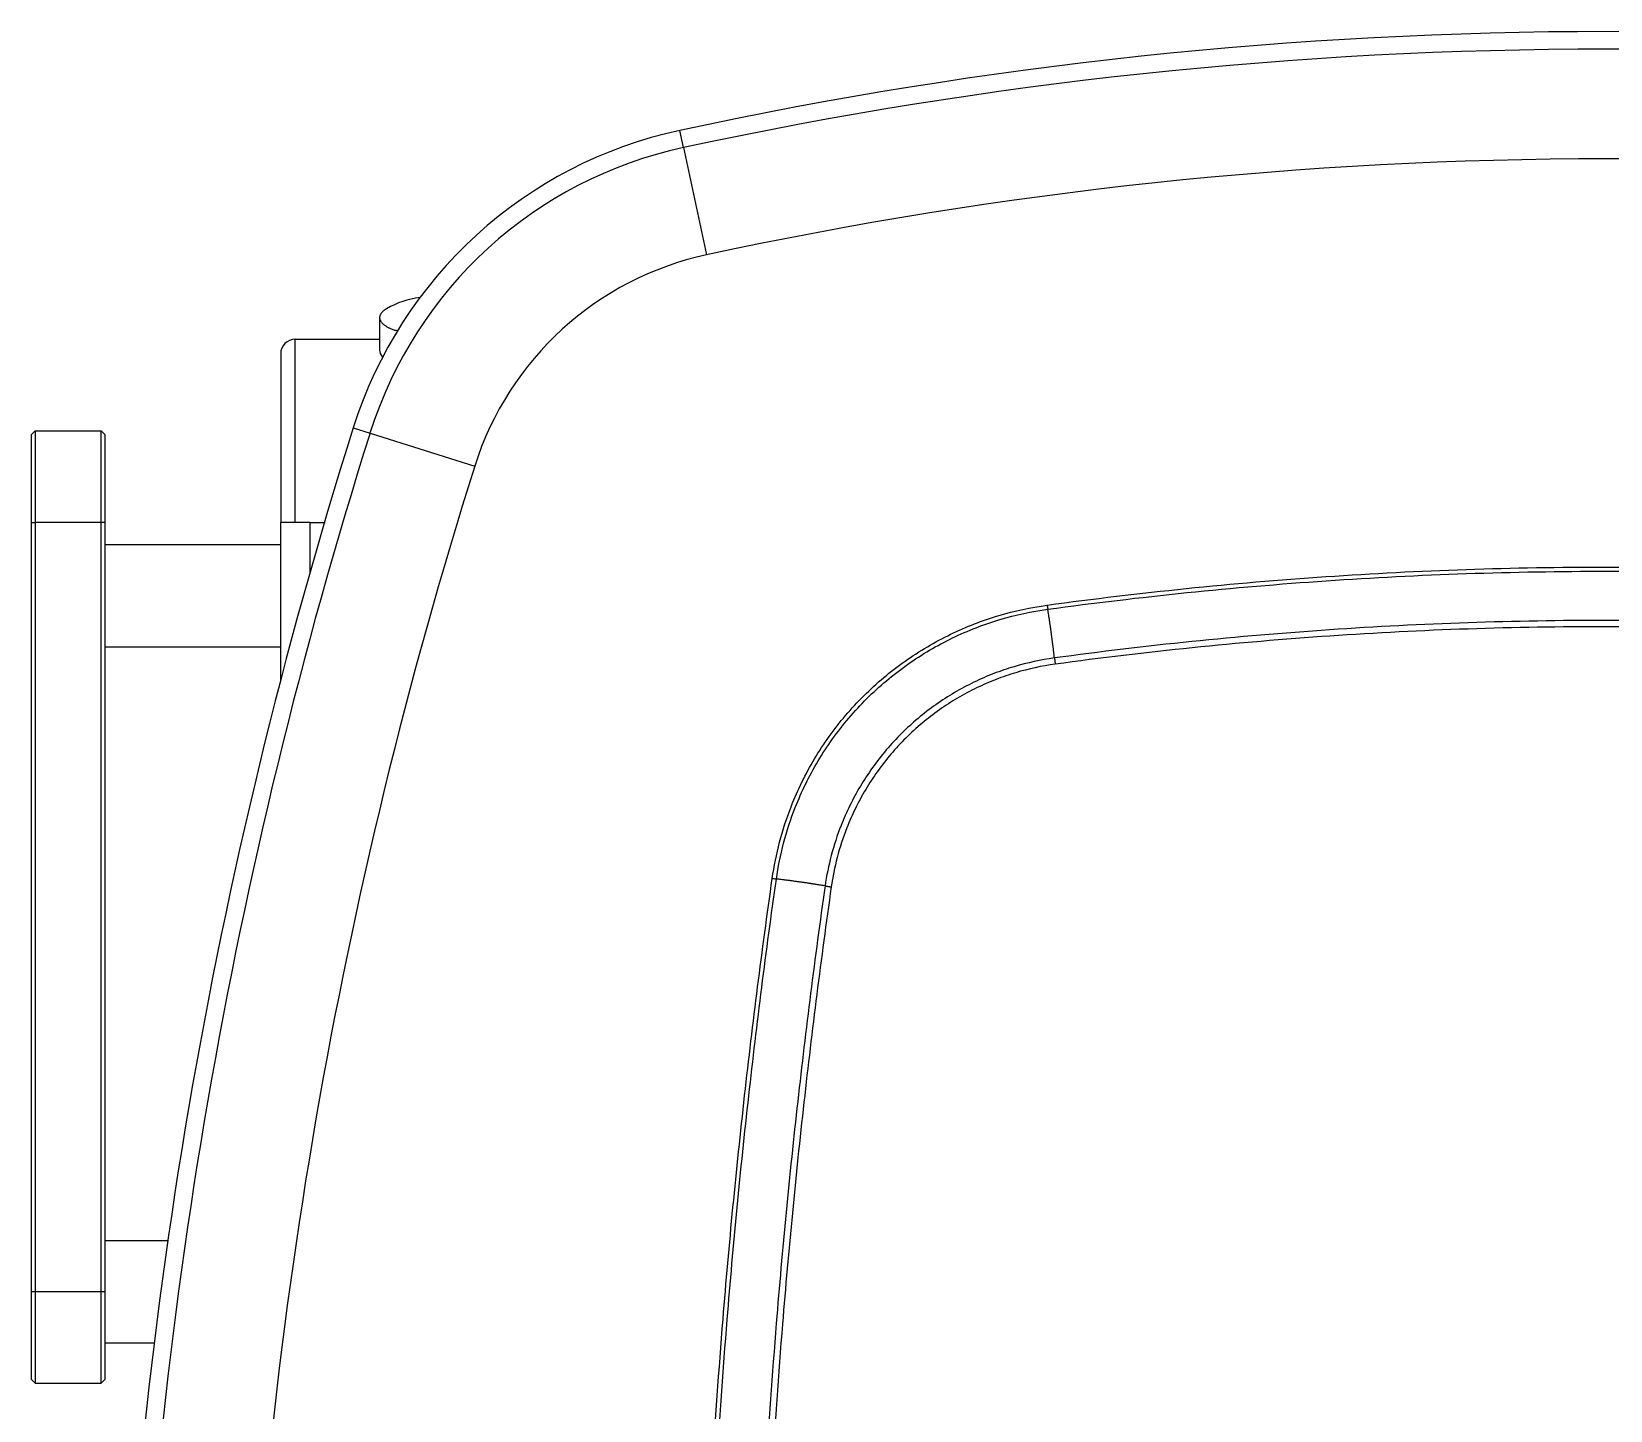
# Model space of a CAD drawing. Extents: x 3485972 to 3601240, y -625657 to -591207.
# Drawn here: x 3498690.1 to 3498978, y -607679.1 to -607427.6 of the extents above; entities that cross this region are included whole.
import ezdxf

# ---------------------------------------------------------------- set-up
doc = ezdxf.new("R2010")
doc.units = 0
doc.header["$LTSCALE"] = 6
doc.header["$MEASUREMENT"] = 0
doc.layers.add('medical equipment', color=171, linetype='CONTINUOUS', lineweight=25)

msp = doc.modelspace()

# ---------------------------------------------------------------- linework, layer by layer
at = {"layer": 'medical equipment'}
for p, q in [((3498809, -607448.8), (3498808.32, -607445.67)), ((3498809, -607448.8), (3498813.22, -607468.36)), ((3498753.58, -607479.8), (3498753.58, -607485.76)), ((3498738.22, -607517.14), (3498738.22, -607483.75)), ((3498738.22, -607483.75), (3498753.58, -607483.75)), ((3498756.83, -607482.23), (3498756.5, -607482.12)), ((3498735.55, -607486.42), (3498735.55, -607517.14)), ((3498690.13, -607501.11), (3498690.8, -607500.45)), ((3498690.13, -607517.14), (3498690.13, -607501.11)), ((3498690.8, -607500.45), (3498702.82, -607500.45)), ((3498690.8, -607500.45), (3498690.8, -607517.14)), ((3498702.82, -607517.14), (3498702.82, -607500.45)), ((3498702.82, -607500.45), (3498703.49, -607501.11)), ((3498703.49, -607501.11), (3498703.49, -607517.14)), ((3498748.79, -607499.89), (3498751.85, -607500.86)), ((3498751.85, -607500.86), (3498770.93, -607506.88)), ((3498690.13, -607657.41), (3498690.13, -607517.14)), ((3498690.13, -607517.14), (3498690.8, -607517.14)), ((3498690.8, -607517.14), (3498690.8, -607657.41)), ((3498702.82, -607517.14), (3498690.8, -607517.14)), ((3498702.82, -607657.41), (3498702.82, -607517.14)), ((3498703.49, -607517.14), (3498702.82, -607517.14)), ((3498703.49, -607517.14), (3498703.49, -607657.41)), ((3498738.22, -607517.14), (3498735.55, -607517.14)), ((3498735.55, -607545.92), (3498735.55, -607517.14)), ((3498740.89, -607517.14), (3498738.22, -607517.14)), ((3498740.89, -607517.14), (3498743.66, -607517.14)), ((3498740.89, -607517.14), (3498740.89, -607526.26)), ((3498703.49, -607521.15), (3498735.55, -607521.15)), ((3498875.43, -607532.98), (3498875.42, -607532.96)), ((3498703.49, -607539.85), (3498735.55, -607539.85)), ((3498876.64, -607541.87), (3498876.61, -607541.59)), ((3498876.78, -607543), (3498876.77, -607542.96)), ((3498825.94, -607582.17), (3498825.92, -607582.16)), ((3498834.82, -607583.43), (3498834.55, -607583.38)), ((3498835.95, -607583.61), (3498835.91, -607583.61)), ((3498703.49, -607648.06), (3498714.98, -607648.06)), ((3498690.13, -607673.44), (3498690.13, -607657.41)), ((3498690.13, -607657.41), (3498690.8, -607657.41)), ((3498690.8, -607657.41), (3498702.82, -607657.41)), ((3498690.8, -607657.41), (3498690.8, -607674.11)), ((3498702.82, -607674.11), (3498702.82, -607657.41)), ((3498702.82, -607657.41), (3498703.49, -607657.41)), ((3498703.49, -607657.41), (3498703.49, -607673.44)), ((3498703.49, -607666.76), (3498712.48, -607666.76)), ((3498690.13, -607673.44), (3498690.8, -607674.11)), ((3498702.82, -607674.11), (3498703.49, -607673.44)), ((3498690.8, -607674.11), (3498702.82, -607674.11))]:
    msp.add_line(p, q, dxfattribs=at)
for centre, radius, start, end in [((3498977.34, -608229.15), 801.5, 77.82662, 102.17338), ((3498977.34, -608229.15), 798.3, 77.82662, 102.17338), ((3498825.22, -607524.01), 80.15, 102.1734, 162.4846), ((3498825.22, -607524.01), 76.95, 102.1734, 162.4846), ((3498977.34, -608229.15), 778.29, 77.82662, 102.17338), ((3498825.22, -607524.01), 56.93, 102.1734, 162.4846), ((3498762.93, -607492.04), 16.03, 97.1177, 120.1903), ((3498754.66, -607479.81), 1.08, 169.0237, 176.9743), ((3498754.69, -607479.8), 1.11, 177.1708, 184.9426), ((3498754.78, -607479.79), 1.19, 185.1343, 192.5067), ((3498754.72, -607479.8), 1.13, 162.0716, 169.6903), ((3498754.9, -607479.75), 1.32, 193.1414, 200.0573), ((3498754.86, -607479.84), 1.28, 155.5655, 162.4014), ((3498755.08, -607479.67), 1.52, 200.5033, 206.7831), ((3498754.92, -607479.87), 1.35, 148.6697, 155.4944), ((3498755.32, -607479.52), 1.8, 207.6035, 213.2445), ((3498754.96, -607479.88), 1.38, 142.1195, 149.1801), ((3498755.61, -607479.3), 2.17, 213.7967, 218.783), ((3498755.42, -607480.12), 1.9, 139.7912, 144.7574), ((3498755.94, -607479), 2.61, 219.529, 223.9523), ((3498757.25, -607481.62), 4.26, 138.3042, 140.3613), ((3498756.32, -607478.59), 3.17, 224.416, 228.3107), ((3498755.58, -607480.31), 2.15, 129.0516, 134.623), ((3498756.72, -607478.08), 3.82, 228.8971, 232.3533), ((3498755.88, -607480.6), 2.57, 122.6959, 130.2851), ((3498759.17, -607484.91), 7.98, 122.5822, 125.8628), ((3498738.22, -607486.42), 2.67, 90, 180), ((3498757.17, -607477.46), 4.58, 232.7056, 235.7658), ((3498757.62, -607476.72), 5.45, 236.2092, 238.9425), ((3498758.09, -607475.88), 6.41, 239.1938, 241.6445), ((3498758.55, -607474.94), 7.46, 241.9669, 244.1857), ((3498759.05, -607473.86), 8.65, 244.3702, 246.372), ((3498759.54, -607472.62), 9.98, 246.6313, 248.4407), ((3498759.93, -607471.56), 11.1, 248.5654, 250.2497), ((3498760.24, -607470.61), 12.11, 250.3964, 251.9907), ((3499640.52, -607781.32), 935.09, 162.48462, 178.09787), ((3499640.52, -607781.32), 931.88, 162.48462, 177.88966), ((3499640.52, -607781.32), 911.87, 162.48462, 177.88966), ((3499090.75, -607499.09), 217.97, 188.7443, 188.7598), ((3498955.22, -607519.97), 80.85, 188.7613, 188.7931), ((3498963.86, -607518.66), 89.59, 188.7748, 188.7934), ((3499158.32, -607488.37), 286.39, 188.8366, 188.8411), ((3498982.17, -607515.8), 108.11, 188.8211, 188.8343), ((3498961.28, -607519.09), 86.97, 188.8097, 188.8272), ((3498974.96, -607516.91), 100.82, 188.8578, 188.8725), ((3498983.08, -607515.65), 109.03, 188.8675, 188.8809), ((3498976.09, -607516.78), 101.95, 188.8596, 188.874), ((3498973.18, -607517.2), 99.01, 188.8954, 188.9102), ((3498974.47, -607517.01), 100.32, 188.903, 188.9176), ((3498974.77, -607516.95), 100.63, 188.9263, 188.9408), ((3498973.73, -607517.11), 99.57, 188.9403, 188.9549), ((3498973.02, -607517.27), 98.85, 188.9245, 188.9392), ((3498972.71, -607517.26), 98.55, 188.9731, 188.9878), ((3498972.27, -607517.33), 98.1, 188.992, 189.0068), ((3498971.73, -607517.46), 97.55, 188.981, 188.9958), ((3498971.2, -607517.53), 97.01, 189, 189.0148), ((3498970.72, -607517.6), 96.53, 189.019, 189.0339), ((3498970.21, -607517.68), 96.01, 189.0382, 189.0531), ((3498969.73, -607517.75), 95.52, 189.0574, 189.0724), ((3498969.2, -607517.82), 94.99, 189.0767, 189.0917), ((3498968.7, -607517.95), 94.48, 189.0657, 189.0808), ((3498968.15, -607517.97), 93.93, 189.1204, 189.1356), ((3498967.76, -607518.08), 93.52, 189.1046, 189.1198), ((3498967.12, -607518.17), 92.88, 189.1291, 189.1444), ((3498966.41, -607518.27), 92.16, 189.1537, 189.169), ((3498545.11, -607585.67), 334.49, 8.9557, 9.0639), ((3498744.32, -607554.47), 132.86, 8.8272, 9.0377), ((3498721.16, -607558.07), 156.29, 8.7089, 8.8282), ((3498415.4, -607604.03), 465.49, 8.5692, 8.6013), ((3498682.68, -607563.76), 195.19, 8.488, 8.573), ((3498714.65, -607559.11), 162.89, 8.4181, 8.5273), ((3498685.81, -607563.36), 192.03, 8.323, 8.4145), ((3498667.35, -607566.01), 210.69, 8.2251, 8.308), ((3498676.91, -607564.63), 201.03, 8.1392, 8.227), ((3498679.44, -607564.27), 198.48, 8.0497, 8.1395), ((3498674.58, -607564.96), 203.38, 7.963, 8.0509), ((3498672.17, -607565.29), 205.81, 7.8737, 7.9607), ((3498672.81, -607565.19), 205.17, 7.784, 7.8715), ((3498673.34, -607565.13), 204.63, 7.6987, 7.7865), ((3498673.58, -607565.09), 204.39, 7.6084, 7.6962), ((3498674.66, -607564.95), 203.3, 7.5223, 7.6103), ((3498676.28, -607564.73), 201.66, 7.4307, 7.5191), ((3498678.56, -607564.45), 199.37, 7.3462, 7.4352), ((3498681.05, -607564.11), 196.86, 7.2526, 7.3422), ((3498684.21, -607563.71), 193.67, 7.164, 7.2544), ((3498687.47, -607563.3), 190.39, 7.0729, 7.164), ((3498691.7, -607562.79), 186.12, 6.983, 7.0753), ((3498696.15, -607562.24), 181.64, 6.8871, 6.9807), ((3498700.56, -607561.71), 177.2, 6.7957, 6.8904), ((3498704.15, -607561.27), 173.58, 6.6968, 6.7922), ((3498711.23, -607560.46), 166.46, 6.6051, 6.7031), ((3498720.18, -607559.42), 157.45, 6.5022, 6.604), ((3499087.86, -607518.04), 212.55, 186.4357, 186.4581), ((3498956.54, -607532.92), 80.39, 186.4476, 186.493), ((3498967.16, -607531.73), 91.08, 186.4837, 186.5099), ((3499164.7, -607509), 289.92, 186.5473, 186.5537), ((3498987.71, -607529.35), 111.77, 186.5419, 186.5604), ((3498967.24, -607531.73), 91.16, 186.5455, 186.5697), ((3498982.9, -607529.91), 106.92, 186.5765, 186.5967), ((3498992.78, -607528.76), 116.87, 186.6011, 186.6193), ((3498986.5, -607529.48), 110.55, 186.6251, 186.6446), ((3498984.56, -607529.71), 108.59, 186.6431, 186.6631), ((3498987.26, -607529.41), 111.31, 186.6564, 186.6759), ((3498988.86, -607529.2), 112.93, 186.6849, 186.7041), ((3498988.9, -607529.23), 112.97, 186.6861, 186.7054), ((3498989.35, -607529.13), 113.42, 186.7295, 186.7488), ((3498990.23, -607529.06), 114.3, 186.733, 186.7522), ((3498991.02, -607528.96), 115.1, 186.7563, 186.7754), ((3498991.56, -607528.92), 115.64, 186.7644, 186.7834), ((3498992.28, -607528.79), 116.37, 186.8049, 186.8238), ((3498992.88, -607528.74), 116.98, 186.8128, 186.8317), ((3498993.54, -607528.64), 117.64, 186.8381, 186.8569), ((3498994.16, -607528.6), 118.26, 186.8436, 186.8624), ((3498994.8, -607528.51), 118.91, 186.8687, 186.8874), ((3498995.38, -607528.42), 119.49, 186.896, 186.9146), ((3498995.97, -607528.37), 120.09, 186.9037, 186.9223), ((3498996.56, -607528.29), 120.68, 186.9285, 186.947), ((3498997.16, -607528.24), 121.28, 186.9361, 186.9546), ((3498997.76, -607528.14), 121.9, 186.9655, 186.9839), ((3498851.01, -607375.81), 207.87, 262.8636, 262.8799), ((3498834.81, -607505.61), 77.07, 262.8688, 262.9023), ((3498835.88, -607497.3), 85.45, 262.8783, 262.8978), ((3498858.91, -607311.06), 273.1, 262.9356, 262.9404), ((3498837.98, -607479.81), 103.06, 262.9555, 262.9694), ((3498835.55, -607499.76), 82.97, 262.9479, 262.9663), ((3498837.2, -607486.7), 96.13, 262.9442, 262.9596), ((3498838.09, -607478.92), 103.96, 262.9985, 263.0126), ((3498837.29, -607485.62), 97.21, 262.9975, 263.0125), ((3498837, -607488.42), 94.4, 262.9858, 263.0013), ((3498837.07, -607487.13), 95.68, 263.0496, 263.0648), ((3498837.16, -607486.85), 95.97, 263.0314, 263.0466), ((3498837.03, -607487.85), 94.96, 263.0503, 263.0656), ((3498836.95, -607488.54), 94.28, 263.0693, 263.0847), ((3498836.91, -607488.84), 93.97, 263.0847, 263.1001), ((3498836.86, -607489.27), 93.54, 263.1002, 263.1156), ((3498836.79, -607489.79), 93.01, 263.1157, 263.1312), ((3498836.73, -607490.26), 92.54, 263.1349, 263.1505), ((3498836.68, -607490.77), 92.03, 263.147, 263.1626), ((3498836.62, -607491.21), 91.58, 263.1664, 263.182), ((3498836.56, -607491.69), 91.1, 263.1822, 263.1979), ((3498836.5, -607492.19), 90.59, 263.1981, 263.2138), ((3498836.44, -607492.68), 90.1, 263.214, 263.2298), ((3498836.38, -607493.17), 89.61, 263.23, 263.2459), ((3498836.33, -607493.64), 89.13, 263.2425, 263.2584), ((3498836.26, -607494.16), 88.61, 263.2623, 263.2783), ((3498836.19, -607494.85), 87.92, 263.2749, 263.291), ((3498786.2, -607914.5), 334.7, 83.072, 83.1802), ((3498810.72, -607714.24), 132.94, 82.9428, 83.1532), ((3498807.85, -607737.5), 156.39, 82.8273, 82.9465), ((3498768.33, -608044.35), 465.77, 82.6852, 82.7173), ((3498802.78, -607776.1), 195.31, 82.6032, 82.6882), ((3498807.06, -607744.06), 162.99, 82.5365, 82.6456), ((3498803.25, -607772.97), 192.15, 82.4398, 82.5312), ((3498800.75, -607791.46), 210.81, 82.3437, 82.4265), ((3498802.03, -607781.9), 201.16, 82.2545, 82.3424), ((3498802.39, -607779.36), 198.59, 82.1683, 82.2581), ((3498801.71, -607784.22), 203.5, 82.0778, 82.1656), ((3498801.38, -607786.63), 205.93, 81.9922, 82.0792), ((3498801.46, -607785.99), 205.29, 81.9015, 81.9889), ((3498801.54, -607785.45), 204.75, 81.8164, 81.9041), ((3498801.57, -607785.21), 204.51, 81.7261, 81.8138), ((3498801.72, -607784.14), 203.43, 81.6378, 81.7257), ((3498801.96, -607782.52), 201.79, 81.5499, 81.6383), ((3498802.31, -607780.24), 199.48, 81.4616, 81.5506), ((3498802.67, -607777.76), 196.98, 81.3701, 81.4597), ((3498803.16, -607774.6), 193.77, 81.2835, 81.3739), ((3498803.65, -607771.36), 190.5, 81.1904, 81.2815), ((3498804.32, -607767.14), 186.23, 81.1006, 81.1929), ((3498805, -607762.71), 181.74, 81.0048, 81.0983), ((3498805.7, -607758.33), 177.3, 80.9121, 81.0068), ((3498806.27, -607754.74), 173.67, 80.8158, 80.9111), ((3498807.42, -607747.71), 166.55, 80.7226, 80.8205), ((3498808.88, -607738.82), 157.54, 80.6208, 80.7226), ((3498869.42, -607375.56), 210.73, 260.5506, 260.5732), ((3498847.96, -607504.82), 79.7, 260.5701, 260.6159), ((3498849.73, -607494.39), 90.27, 260.5881, 260.6145), ((3498881.6, -607299.75), 287.51, 260.6735, 260.68), ((3498853.03, -607474.15), 110.79, 260.654, 260.6726), ((3498849.74, -607494.31), 90.36, 260.6595, 260.6839), ((3498852.24, -607478.88), 105.99, 260.7009, 260.7213), ((3498853.82, -607469.17), 115.83, 260.7244, 260.7428), ((3498852.85, -607475.32), 109.6, 260.7254, 260.745), ((3498852.5, -607477.25), 107.65, 260.7638, 260.7839), ((3498852.95, -607474.59), 110.33, 260.7737, 260.7934), ((3498853.21, -607473.03), 111.92, 260.79, 260.8094), ((3498853.21, -607473), 111.95, 260.8157, 260.8352), ((3498853.27, -607472.53), 112.42, 260.8414, 260.8608), ((3498853.4, -607471.67), 113.29, 260.8637, 260.883), ((3498853.56, -607470.94), 114.03, 260.863, 260.8823), ((3498853.61, -607470.35), 114.63, 260.9048, 260.924), ((3498853.75, -607469.73), 115.27, 260.9041, 260.9232), ((3498853.85, -607469.06), 115.94, 260.926, 260.9451), ((3498853.91, -607468.42), 116.58, 260.9643, 260.9833), ((3498854.05, -607467.83), 117.19, 260.9635, 260.9824), ((3498854.1, -607467.25), 117.77, 260.9985, 261.0173), ((3498854.24, -607466.61), 118.43, 261.0006, 261.0194), ((3498854.3, -607466.04), 119, 261.0354, 261.0541), ((3498854.39, -607465.51), 119.53, 261.0506, 261.0694), ((3498854.53, -607464.89), 120.17, 261.0496, 261.0682), ((3498854.59, -607464.26), 120.8, 261.0841, 261.1027)]:
    msp.add_arc(centre, radius, start, end, dxfattribs=at)
msp.add_open_spline([(3498753.58, -607485.76), (3498753.58, -607486.13), (3498753.77, -607486.55), (3498754.14, -607486.99)], degree=3, dxfattribs=at)
for points, knots in [([(3498875.31, -607532.23), (3498883.74, -607531.08), (3498892.2, -607530.07), (3498909.14, -607528.33), (3498917.64, -607527.61), (3498934.66, -607526.45), (3498943.19, -607526.01), (3498960.26, -607525.43), (3498968.8, -607525.29), (3498985.88, -607525.29), (3498994.42, -607525.43), (3499011.49, -607526.01), (3499020.01, -607526.45), (3499037.04, -607527.61), (3499045.53, -607528.33), (3499062.48, -607530.07), (3499070.93, -607531.08), (3499079.37, -607532.23)], [0, 0, 0, 0, 0.124748, 0.124748, 0.249711, 0.249711, 0.374819, 0.374819, 0.5, 0.5, 0.625181, 0.625181, 0.750289, 0.750289, 0.875252, 0.875252, 1, 1, 1, 1]), ([(3498875.43, -607532.98), (3498883.85, -607531.83), (3498892.3, -607530.82), (3498909.23, -607529.09), (3498917.72, -607528.37), (3498934.72, -607527.21), (3498943.24, -607526.77), (3498960.29, -607526.19), (3498968.82, -607526.05), (3498985.89, -607526.05), (3498994.42, -607526.19), (3499011.47, -607526.77), (3499019.98, -607527.21), (3499036.99, -607528.37), (3499045.48, -607529.09), (3499062.41, -607530.82), (3499070.85, -607531.83), (3499079.28, -607532.99)], [0, 0, 0, 0, 0.124748, 0.124748, 0.249711, 0.249711, 0.374819, 0.374819, 0.5, 0.5, 0.625181, 0.625181, 0.750289, 0.750289, 0.875252, 0.875252, 1, 1, 1, 1]), ([(3498825.19, -607582.07), (3498825.5, -607579.85), (3498825.95, -607577.64), (3498827.11, -607573.22), (3498827.83, -607571.01), (3498829.26, -607567.37), (3498829.9, -607565.93), (3498831.3, -607563.07), (3498832.07, -607561.66), (3498833.72, -607558.89), (3498834.61, -607557.53), (3498836.5, -607554.89), (3498837.5, -607553.6), (3498839.62, -607551.11), (3498840.73, -607549.91), (3498843.06, -607547.6), (3498844.26, -607546.49), (3498846.77, -607544.39), (3498848.06, -607543.39), (3498850.72, -607541.51), (3498852.08, -607540.63), (3498854.85, -607539), (3498856.27, -607538.24), (3498859.14, -607536.85), (3498860.59, -607536.22), (3498863.51, -607535.09), (3498864.99, -607534.58), (3498869.37, -607533.28), (3498872.32, -607532.64), (3498875.31, -607532.23)], [0, 0, 0, 0, 0.088936, 0.088936, 0.180746, 0.180746, 0.243289, 0.243289, 0.306691, 0.306691, 0.370754, 0.370754, 0.435264, 0.435264, 0.5, 0.5, 0.564736, 0.564736, 0.629246, 0.629246, 0.693309, 0.693309, 0.756711, 0.756711, 0.819254, 0.819254, 0.880756, 0.880756, 1, 1, 1, 1]), ([(3498825.94, -607582.17), (3498826.26, -607579.97), (3498826.7, -607577.79), (3498827.84, -607573.42), (3498828.55, -607571.24), (3498829.97, -607567.66), (3498830.6, -607566.23), (3498831.98, -607563.41), (3498832.74, -607562.01), (3498834.37, -607559.28), (3498835.25, -607557.94), (3498837.12, -607555.33), (3498838.11, -607554.06), (3498840.2, -607551.61), (3498841.3, -607550.42), (3498843.59, -607548.14), (3498844.78, -607547.05), (3498847.25, -607544.97), (3498848.53, -607543.99), (3498851.15, -607542.14), (3498852.49, -607541.27), (3498855.24, -607539.65), (3498856.63, -607538.91), (3498859.46, -607537.54), (3498860.9, -607536.92), (3498863.78, -607535.8), (3498865.24, -607535.3), (3498869.56, -607534.01), (3498872.48, -607533.38), (3498875.43, -607532.98)], [0, 0, 0, 0, 0.088936, 0.088936, 0.180746, 0.180746, 0.243289, 0.243289, 0.306691, 0.306691, 0.370754, 0.370754, 0.435264, 0.435264, 0.5, 0.5, 0.564736, 0.564736, 0.629246, 0.629246, 0.693309, 0.693309, 0.756711, 0.756711, 0.819254, 0.819254, 0.880756, 0.880756, 1, 1, 1, 1]), ([(3499078.06, -607541.87), (3499069.74, -607540.73), (3499061.4, -607539.74), (3499044.67, -607538.02), (3499036.28, -607537.31), (3499019.48, -607536.16), (3499011.06, -607535.73), (3498994.21, -607535.16), (3498985.79, -607535.02), (3498968.92, -607535.02), (3498960.49, -607535.16), (3498943.65, -607535.73), (3498935.23, -607536.16), (3498918.43, -607537.31), (3498910.04, -607538.02), (3498893.31, -607539.73), (3498884.97, -607540.73), (3498876.64, -607541.87)], [0, 0, 0, 0, 0.124748, 0.124748, 0.249711, 0.249711, 0.374819, 0.374819, 0.5, 0.5, 0.625181, 0.625181, 0.750289, 0.750289, 0.875252, 0.875252, 1, 1, 1, 1]), ([(3499077.89, -607543), (3499069.58, -607541.86), (3499061.25, -607540.87), (3499044.54, -607539.16), (3499036.17, -607538.44), (3499019.39, -607537.3), (3499010.99, -607536.87), (3498994.17, -607536.3), (3498985.75, -607536.16), (3498968.91, -607536.16), (3498960.5, -607536.3), (3498943.68, -607536.87), (3498935.27, -607537.3), (3498918.5, -607538.44), (3498910.12, -607539.16), (3498893.42, -607540.87), (3498885.09, -607541.86), (3498876.78, -607543)], [0, 0, 0, 0, 0.124748, 0.124748, 0.249711, 0.249711, 0.374819, 0.374819, 0.5, 0.5, 0.625181, 0.625181, 0.750289, 0.750289, 0.875252, 0.875252, 1, 1, 1, 1]), ([(3498876.64, -607541.87), (3498874.15, -607542.21), (3498871.69, -607542.74), (3498868.03, -607543.83), (3498866.8, -607544.25), (3498864.36, -607545.19), (3498863.15, -607545.72), (3498860.76, -607546.87), (3498859.58, -607547.51), (3498857.26, -607548.87), (3498856.13, -607549.6), (3498853.91, -607551.17), (3498852.83, -607552), (3498850.74, -607553.75), (3498849.74, -607554.68), (3498847.8, -607556.6), (3498846.87, -607557.6), (3498845.1, -607559.68), (3498844.27, -607560.76), (3498842.69, -607562.96), (3498841.95, -607564.09), (3498840.57, -607566.4), (3498839.93, -607567.58), (3498838.76, -607569.96), (3498838.22, -607571.17), (3498837.03, -607574.2), (3498836.43, -607576.04), (3498835.46, -607579.73), (3498835.09, -607581.57), (3498834.82, -607583.43)], [0, 0, 0, 0, 0.119244, 0.119244, 0.180746, 0.180746, 0.243289, 0.243289, 0.306691, 0.306691, 0.370754, 0.370754, 0.435264, 0.435264, 0.5, 0.5, 0.564736, 0.564736, 0.629246, 0.629246, 0.693309, 0.693309, 0.756711, 0.756711, 0.819254, 0.819254, 0.911064, 0.911064, 1, 1, 1, 1]), ([(3498876.78, -607543), (3498874.34, -607543.33), (3498871.93, -607543.85), (3498868.37, -607544.92), (3498867.17, -607545.33), (3498864.78, -607546.25), (3498863.6, -607546.77), (3498861.26, -607547.9), (3498860.11, -607548.51), (3498857.85, -607549.85), (3498856.74, -607550.57), (3498854.58, -607552.09), (3498853.53, -607552.91), (3498851.49, -607554.62), (3498850.5, -607555.52), (3498848.61, -607557.4), (3498847.7, -607558.38), (3498845.98, -607560.41), (3498845.16, -607561.46), (3498843.62, -607563.62), (3498842.9, -607564.72), (3498841.55, -607566.98), (3498840.93, -607568.13), (3498839.79, -607570.46), (3498839.27, -607571.64), (3498838.1, -607574.59), (3498837.51, -607576.4), (3498836.57, -607580), (3498836.21, -607581.8), (3498835.95, -607583.61)], [0, 0, 0, 0, 0.119244, 0.119244, 0.180746, 0.180746, 0.243289, 0.243289, 0.306691, 0.306691, 0.370754, 0.370754, 0.435264, 0.435264, 0.5, 0.5, 0.564736, 0.564736, 0.629246, 0.629246, 0.693309, 0.693309, 0.756711, 0.756711, 0.819254, 0.819254, 0.911064, 0.911064, 1, 1, 1, 1]), ([(3498812.02, -607747.65), (3498812.35, -607728.52), (3498813.1, -607709.41), (3498814.81, -607681.02), (3498815.46, -607671.73), (3498817.32, -607648.83), (3498818.63, -607635.23), (3498821.64, -607608.44), (3498823.31, -607595.24), (3498825.19, -607582.07)], [0, 0, 0, 0, 0.345239, 0.345239, 0.51333, 0.51333, 0.759923, 0.759923, 1, 1, 1, 1]), ([(3498812.78, -607747.64), (3498813.11, -607728.53), (3498813.86, -607709.43), (3498815.57, -607681.05), (3498816.22, -607671.77), (3498818.08, -607648.88), (3498819.39, -607635.29), (3498822.39, -607608.51), (3498824.07, -607595.33), (3498825.94, -607582.17)], [0, 0, 0, 0, 0.345239, 0.345239, 0.51333, 0.51333, 0.759923, 0.759923, 1, 1, 1, 1]), ([(3498834.82, -607583.43), (3498832.96, -607596.5), (3498831.3, -607609.6), (3498828.32, -607636.2), (3498827.01, -607649.7), (3498825.17, -607672.43), (3498824.51, -607681.66), (3498822.82, -607709.84), (3498822.08, -607728.81), (3498821.75, -607747.8)], [0, 0, 0, 0, 0.240077, 0.240077, 0.48667, 0.48667, 0.654761, 0.654761, 1, 1, 1, 1]), ([(3498835.95, -607583.61), (3498834.09, -607596.67), (3498832.43, -607609.76), (3498829.45, -607636.34), (3498828.15, -607649.83), (3498826.3, -607672.54), (3498825.65, -607681.75), (3498823.96, -607709.88), (3498823.22, -607728.8), (3498822.89, -607747.74)], [0, 0, 0, 0, 0.2400767, 0.2400767, 0.4866704, 0.4866704, 0.6547605, 0.6547605, 0.9993861, 0.9993861, 0.9993861, 0.9993861])]:
    msp.add_open_spline(points, degree=3, knots=knots, dxfattribs=at)

doc.saveas('drawing.dxf')
